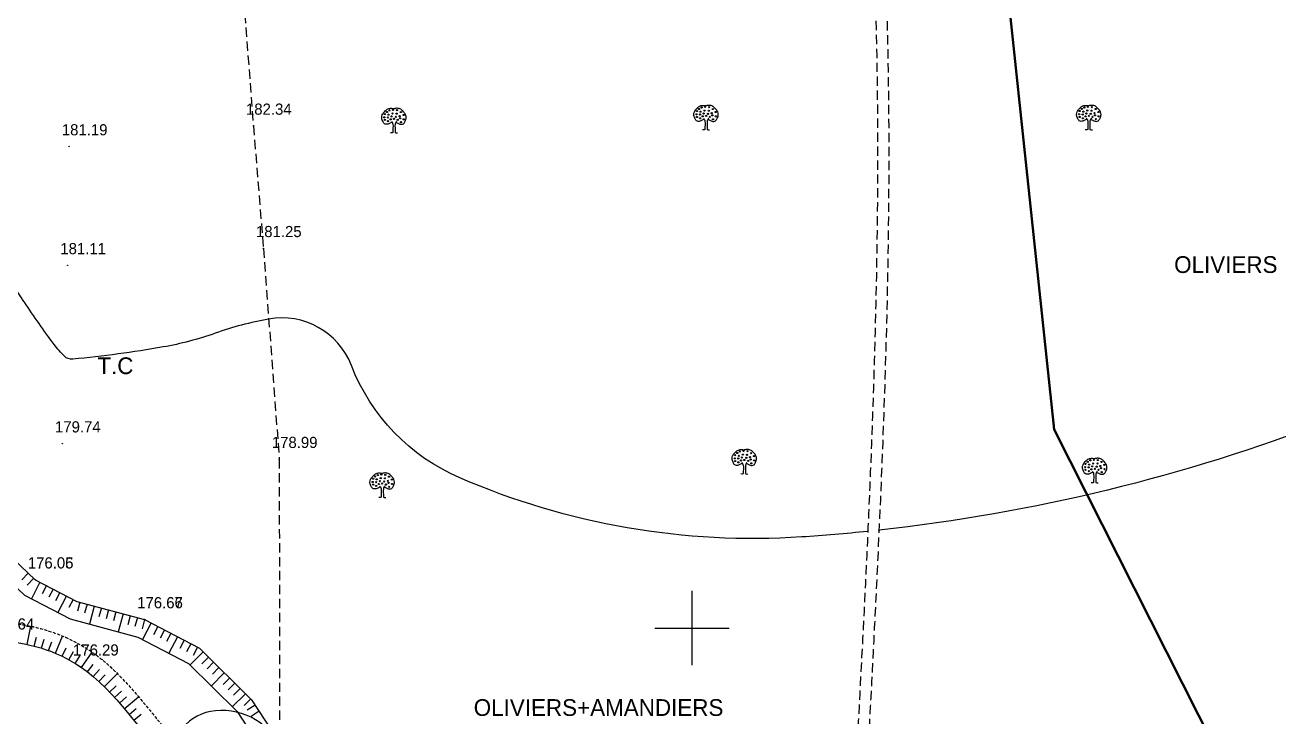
# Model space of a CAD drawing. Extents: x -83928 to -81707, y 15464 to 18601.
# Drawn here: x -83379.1 to -83042.4, y 17176.1 to 17362 of the extents above; entities that cross this region are included whole.
import ezdxf

# ---------------------------------------------------------------- set-up
doc = ezdxf.new("R2010")
doc.units = 0
doc.header["$MEASUREMENT"] = 0
for name, pattern in [('ACAD_ISO03W100', [30, 12, -18]), ('INTERROMPU', [0.75, 0.5, -0.25]), ('Parcelle', [1.2, 0.8, -0.4])]:
    doc.linetypes.add(name, pattern=pattern)
doc.layers.add('ACCE', color=4, linetype='INTERROMPU', lineweight=25)
doc.layers.add('Work', color=9, linetype='Continuous', lineweight=50)
for name, color, linetype in [('ALT', 7, 'Continuous'), ('Carroyage 1', 7, 'Continuous'), ('CNiv_1', 1, 'Continuous'), ('CONST', 7, 'Continuous'), ('ECOULEMENT', 160, 'ACAD_ISO03W100'), ('LIMITE', 40, 'INTERROMPU'), ('POINTS', 3, 'Continuous'), ('Talus', 5, 'Continuous')]:
    doc.layers.add(name, color=color, linetype=linetype)

msp = doc.modelspace()

# ---------------------------------------------------------------- linework, layer by layer
at = {"linetype": 'ByBlock', "extrusion": (0.000932032, -0.005533, 0.999984)}
for centre in [(-83281.18, 17338.41, -162.28), (-83280.24, 17338.57, -162.28), (-83279.16, 17338.49, -162.28), (-83198.64, 17338.23, -162.28), (-83198.07, 17338.8, -162.28), (-83197.38, 17339.21, -162.28), (-83196.59, 17338.36, -162.28), (-83196.44, 17339.36, -162.28), (-83195.46, 17338.34, -162.28), (-83195.36, 17339.28, -162.28), (-83194.36, 17338.77, -162.28), (-83095.87, 17338.24, -162.28), (-83095.3, 17338.8, -162.28), (-83094.61, 17339.21, -162.28), (-83093.82, 17338.37, -162.28), (-83093.66, 17339.37, -162.28), (-83092.69, 17338.34, -162.28), (-83092.59, 17339.29, -162.28), (-83091.59, 17338.78, -162.28), (-83282.57, 17336.57, -162.28), (-83282.44, 17337.44, -162.28), (-83282.44, 17335.85, -162.28), (-83281.87, 17338, -162.28), (-83281.62, 17336.52, -162.28), (-83281.59, 17335.5, -162.28), (-83281.46, 17337.26, -162.28), (-83280.88, 17336.01, -162.28), (-83280.65, 17336.8, -162.28), (-83280.39, 17337.57, -162.28), (-83279.98, 17336.14, -162.28), (-83279.47, 17336.7, -162.28), (-83279.26, 17337.54, -162.28), (-83278.98, 17335.88, -162.28), (-83278.47, 17336.88, -162.28), (-83278.32, 17336.29, -162.28), (-83278.16, 17337.98, -162.28), (-83278.11, 17335.24, -162.28), (-83277.39, 17337.18, -162.28), (-83277.37, 17336.03, -162.28), (-83198.77, 17337.36, -162.28), (-83198.64, 17336.65, -162.28), (-83197.82, 17337.31, -162.28), (-83197.79, 17336.29, -162.28), (-83197.67, 17338.06, -162.28), (-83197.08, 17336.8, -162.28), (-83196.85, 17337.6, -162.28), (-83196.18, 17336.93, -162.28), (-83195.67, 17337.49, -162.28), (-83195.18, 17336.67, -162.28), (-83194.67, 17337.67, -162.28), (-83194.52, 17337.08, -162.28), (-83194.31, 17336.03, -162.28), (-83193.59, 17337.98, -162.28), (-83193.57, 17336.83, -162.28), (-83095.99, 17337.37, -162.28), (-83095.87, 17336.65, -162.28), (-83095.05, 17337.32, -162.28), (-83095.02, 17336.3, -162.28), (-83094.89, 17338.06, -162.28), (-83094.3, 17336.81, -162.28), (-83094.07, 17337.6, -162.28), (-83093.41, 17336.94, -162.28), (-83092.9, 17337.5, -162.28), (-83092.41, 17336.68, -162.28), (-83091.9, 17337.68, -162.28), (-83091.74, 17337.09, -162.28), (-83091.54, 17336.04, -162.28), (-83090.82, 17337.98, -162.28), (-83090.8, 17336.83, -162.28), (-83188.48, 17244.94, -162.28), (-83188.36, 17245.81, -162.28), (-83188.36, 17244.22, -162.28), (-83187.79, 17246.37, -162.28), (-83187.54, 17244.89, -162.28), (-83187.51, 17243.86, -162.28), (-83187.38, 17245.63, -162.28), (-83187.1, 17246.78, -162.28), (-83186.79, 17244.38, -162.28), (-83186.56, 17245.17, -162.28), (-83186.31, 17245.94, -162.28), (-83186.15, 17246.93, -162.28), (-83185.9, 17244.5, -162.28), (-83185.39, 17245.07, -162.28), (-83185.18, 17245.91, -162.28), (-83185.08, 17246.86, -162.28), (-83184.9, 17244.25, -162.28), (-83184.39, 17245.25, -162.28), (-83184.23, 17244.66, -162.28), (-83184.08, 17246.35, -162.28), (-83183.31, 17245.55, -162.28), (-83183.29, 17244.4, -162.28), (-83093.72, 17244.01, -162.28), (-83093.02, 17244.42, -162.28), (-83092.08, 17244.57, -162.28), (-83091, 17244.49, -162.28), (-83090, 17243.98, -162.28), (-83284.34, 17240.46, -162.28), (-83283.39, 17240.61, -162.28), (-83282.32, 17240.53, -162.28), (-83184.03, 17243.61, -162.28), (-83094.41, 17242.57, -162.28), (-83094.28, 17243.44, -162.28), (-83094.28, 17241.86, -162.28), (-83093.46, 17242.52, -162.28), (-83093.43, 17241.5, -162.28), (-83093.31, 17243.26, -162.28), (-83092.72, 17242.01, -162.28), (-83092.49, 17242.8, -162.28), (-83092.23, 17243.57, -162.28), (-83091.82, 17242.14, -162.28), (-83091.31, 17242.7, -162.28), (-83091.1, 17243.55, -162.28), (-83090.82, 17241.88, -162.28), (-83090.31, 17242.88, -162.28), (-83090.16, 17242.29, -162.28), (-83089.95, 17241.24, -162.28), (-83089.23, 17243.19, -162.28), (-83089.21, 17242.04, -162.28), (-83285.72, 17238.61, -162.28), (-83285.59, 17239.48, -162.28), (-83285.59, 17237.9, -162.28), (-83285.03, 17240.05, -162.28), (-83284.77, 17238.56, -162.28), (-83284.75, 17237.54, -162.28), (-83284.62, 17239.3, -162.28), (-83284.03, 17238.05, -162.28), (-83283.8, 17238.84, -162.28), (-83283.55, 17239.61, -162.28), (-83283.14, 17238.18, -162.28), (-83282.62, 17238.74, -162.28), (-83282.42, 17239.59, -162.28), (-83282.14, 17237.92, -162.28), (-83281.63, 17238.92, -162.28), (-83281.47, 17238.33, -162.28), (-83281.32, 17240.02, -162.28), (-83281.27, 17237.28, -162.28), (-83280.55, 17239.23, -162.28), (-83280.52, 17238.08, -162.28)]:
    msp.add_circle(centre, 0.156, dxfattribs=at)
at = {"linetype": 'ByBlock'}
for points in [[(-83280.52, 17335.85, 11.26), (-83280.64, 17335.82, 11.26), (-83281.02, 17335.7, 11.26), (-83281.6, 17335.24, 11.26), (-83282.64, 17335.31, 11.26), (-83283.09, 17336.22, 11.27), (-83283.4, 17337.05, 11.27), (-83283.16, 17337.98, 11.28), (-83282.6, 17338.71, 11.28), (-83281.88, 17339.4, 11.28), (-83280.93, 17339.68, 11.28), (-83280.32, 17339.56, 11.28), (-83280.02, 17339.5, 11.28)], [(-83196.72, 17336.64, 11.19), (-83196.84, 17336.61, 11.19), (-83197.22, 17336.49, 11.19), (-83197.8, 17336.03, 11.18), (-83198.84, 17336.11, 11.19), (-83199.29, 17337.02, 11.19), (-83199.6, 17337.84, 11.2), (-83199.36, 17338.78, 11.2), (-83198.8, 17339.5, 11.21), (-83198.08, 17340.19, 11.21), (-83197.13, 17340.48, 11.21), (-83196.52, 17340.35, 11.21), (-83196.22, 17340.29, 11.21)], [(-83093.95, 17336.65, 11.09), (-83094.07, 17336.62, 11.09), (-83094.45, 17336.5, 11.09), (-83095.02, 17336.04, 11.09), (-83096.07, 17336.11, 11.09), (-83096.52, 17337.02, 11.1), (-83096.83, 17337.85, 11.1), (-83096.59, 17338.78, 11.11), (-83096.03, 17339.51, 11.11), (-83095.31, 17340.2, 11.11), (-83094.36, 17340.48, 11.11), (-83093.75, 17340.36, 11.11), (-83093.45, 17340.3, 11.11)], [(-83186.44, 17244.22, 10.67), (-83186.56, 17244.19, 10.67), (-83186.94, 17244.07, 10.67), (-83187.51, 17243.61, 10.66), (-83188.56, 17243.68, 10.67), (-83189.01, 17244.59, 10.67), (-83189.32, 17245.42, 10.68), (-83189.08, 17246.35, 10.68), (-83188.52, 17247.08, 10.68), (-83187.8, 17247.77, 10.69), (-83186.85, 17248.05, 10.69), (-83186.24, 17247.93, 10.69), (-83185.94, 17247.87, 10.69)], [(-83092.36, 17241.85, 10.57), (-83092.48, 17241.82, 10.57), (-83092.86, 17241.7, 10.57), (-83093.44, 17241.25, 10.56), (-83094.48, 17241.32, 10.56), (-83094.93, 17242.23, 10.57), (-83095.24, 17243.05, 10.57), (-83095, 17243.99, 10.58), (-83094.44, 17244.71, 10.58), (-83093.72, 17245.4, 10.59), (-83092.77, 17245.69, 10.59), (-83092.16, 17245.56, 10.59), (-83091.86, 17245.5, 10.59)], [(-83283.68, 17237.89, 10.72), (-83283.8, 17237.86, 10.72), (-83284.17, 17237.74, 10.72), (-83284.75, 17237.28, 10.72), (-83285.8, 17237.36, 10.72), (-83286.25, 17238.27, 10.73), (-83286.56, 17239.09, 10.73), (-83286.32, 17240.03, 10.74), (-83285.76, 17240.75, 10.74), (-83285.04, 17241.44, 10.74), (-83284.09, 17241.73, 10.74), (-83283.48, 17241.6, 10.74), (-83283.18, 17241.54, 10.74)]]:
    msp.add_open_spline(points, degree=3, knots=[0.251632, 0.251632, 0.251632, 0.251632, 0.437955, 0.853553, 1.334497, 1.754172, 2.275549, 2.6296, 3.144963, 3.634468, 4.105014, 4.559575, 4.559575, 4.559575, 4.559575], dxfattribs=at)
for points in [[(-83279.52, 17335.85, 11.26), (-83279.4, 17335.82, 11.26), (-83279.02, 17335.7, 11.26), (-83278.44, 17335.24, 11.26), (-83277.4, 17335.31, 11.26), (-83276.94, 17336.22, 11.26), (-83276.64, 17337.05, 11.26), (-83276.88, 17337.98, 11.27), (-83277.44, 17338.71, 11.27), (-83278.16, 17339.4, 11.28), (-83279.11, 17339.68, 11.28), (-83279.72, 17339.56, 11.28), (-83280.02, 17339.5, 11.28)], [(-83195.72, 17336.64, 11.19), (-83195.6, 17336.61, 11.19), (-83195.22, 17336.49, 11.19), (-83194.64, 17336.03, 11.18), (-83193.6, 17336.11, 11.18), (-83193.14, 17337.02, 11.19), (-83192.84, 17337.84, 11.19), (-83193.08, 17338.78, 11.2), (-83193.64, 17339.5, 11.2), (-83194.36, 17340.19, 11.2), (-83195.31, 17340.48, 11.21), (-83195.92, 17340.35, 11.21), (-83196.22, 17340.29, 11.21)], [(-83092.95, 17336.65, 11.09), (-83092.82, 17336.62, 11.09), (-83092.45, 17336.5, 11.09), (-83091.87, 17336.04, 11.09), (-83090.82, 17336.11, 11.09), (-83090.37, 17337.02, 11.09), (-83090.07, 17337.85, 11.09), (-83090.31, 17338.78, 11.1), (-83090.87, 17339.51, 11.1), (-83091.58, 17340.2, 11.11), (-83092.53, 17340.48, 11.11), (-83093.15, 17340.36, 11.11), (-83093.45, 17340.3, 11.11)], [(-83185.44, 17244.22, 10.67), (-83185.32, 17244.19, 10.67), (-83184.94, 17244.07, 10.66), (-83184.36, 17243.61, 10.66), (-83183.31, 17243.68, 10.66), (-83182.86, 17244.59, 10.67), (-83182.56, 17245.42, 10.67), (-83182.8, 17246.35, 10.67), (-83183.36, 17247.08, 10.68), (-83184.08, 17247.77, 10.68), (-83185.03, 17248.05, 10.69), (-83185.64, 17247.93, 10.69), (-83185.94, 17247.87, 10.69)], [(-83091.36, 17241.85, 10.56), (-83091.24, 17241.82, 10.56), (-83090.86, 17241.7, 10.56), (-83090.28, 17241.25, 10.56), (-83089.24, 17241.32, 10.56), (-83088.78, 17242.23, 10.56), (-83088.48, 17243.05, 10.57), (-83088.72, 17243.99, 10.57), (-83089.28, 17244.71, 10.58), (-83090, 17245.4, 10.58), (-83090.95, 17245.69, 10.59), (-83091.56, 17245.56, 10.59), (-83091.86, 17245.5, 10.59)], [(-83282.68, 17237.89, 10.72), (-83282.55, 17237.86, 10.72), (-83282.18, 17237.74, 10.72), (-83281.6, 17237.28, 10.72), (-83280.55, 17237.36, 10.72), (-83280.1, 17238.27, 10.72), (-83279.8, 17239.09, 10.73), (-83280.03, 17240.03, 10.73), (-83280.6, 17240.75, 10.73), (-83281.31, 17241.44, 10.74), (-83282.26, 17241.73, 10.74), (-83282.88, 17241.6, 10.74), (-83283.18, 17241.54, 10.74)]]:
    msp.add_open_spline(points, degree=3, knots=[0.251632, 0.251632, 0.251632, 0.251632, 0.437955, 0.853553, 1.334497, 1.754172, 2.275549, 2.6296, 3.144963, 3.634468, 4.105014, 4.559575, 4.559575, 4.559575, 4.559575])
for points in [[(-83280.7, 17336.13, 11.26), (-83280.49, 17335.85, 11.26), (-83280.31, 17335.34, 11.26), (-83280.31, 17333.26, 11.25), (-83280.31, 17333.13, 11.25), (-83280.95, 17333.03, 11.25)], [(-83279.31, 17336.13, 11.26), (-83279.52, 17335.85, 11.26), (-83279.7, 17335.34, 11.26), (-83279.7, 17333.26, 11.25), (-83279.7, 17333.13, 11.25), (-83279.06, 17333.03, 11.24)], [(-83196.9, 17336.92, 11.19), (-83196.69, 17336.64, 11.19), (-83196.51, 17336.13, 11.18), (-83196.51, 17334.06, 11.17), (-83196.51, 17333.93, 11.17), (-83197.15, 17333.83, 11.17)], [(-83195.51, 17336.92, 11.19), (-83195.72, 17336.64, 11.19), (-83195.9, 17336.13, 11.18), (-83195.9, 17334.06, 11.17), (-83195.9, 17333.93, 11.17), (-83195.26, 17333.83, 11.17)], [(-83094.12, 17336.93, 11.09), (-83093.92, 17336.65, 11.09), (-83093.74, 17336.14, 11.09), (-83093.74, 17334.06, 11.08), (-83093.74, 17333.94, 11.08), (-83094.38, 17333.83, 11.08)], [(-83092.74, 17336.93, 11.09), (-83092.95, 17336.65, 11.09), (-83093.13, 17336.14, 11.09), (-83093.13, 17334.06, 11.08), (-83093.13, 17333.94, 11.08), (-83092.49, 17333.83, 11.07)], [(-83186.62, 17244.5, 10.67), (-83186.41, 17244.22, 10.67), (-83186.23, 17243.71, 10.66), (-83186.23, 17241.63, 10.65), (-83186.23, 17241.5, 10.65), (-83186.87, 17241.4, 10.65)], [(-83185.23, 17244.5, 10.67), (-83185.44, 17244.22, 10.67), (-83185.62, 17243.71, 10.66), (-83185.62, 17241.63, 10.65), (-83185.62, 17241.5, 10.65), (-83184.98, 17241.4, 10.65)], [(-83092.54, 17242.13, 10.57), (-83092.33, 17241.85, 10.57), (-83092.15, 17241.34, 10.56), (-83092.15, 17239.27, 10.55), (-83092.15, 17239.14, 10.55), (-83092.79, 17239.04, 10.55)], [(-83091.16, 17242.13, 10.57), (-83091.36, 17241.85, 10.56), (-83091.54, 17241.34, 10.56), (-83091.54, 17239.27, 10.55), (-83091.54, 17239.14, 10.55), (-83090.9, 17239.04, 10.55)], [(-83283.85, 17238.17, 10.72), (-83283.65, 17237.89, 10.72), (-83283.47, 17237.38, 10.72), (-83283.47, 17235.31, 10.71), (-83283.47, 17235.18, 10.71), (-83284.11, 17235.08, 10.71)], [(-83282.47, 17238.17, 10.72), (-83282.68, 17237.89, 10.72), (-83282.86, 17237.38, 10.72), (-83282.86, 17235.31, 10.71), (-83282.86, 17235.18, 10.71), (-83282.21, 17235.08, 10.71)]]:
    msp.add_spline(points, degree=3, dxfattribs=at)
at = {"layer": 'ACCE', "linetype": 'INTERROMPU', "ltscale": 5}
for points, knots in [([(-83233.9, 17733.51, 206.77), (-83233.53, 17729.41, 206.72), (-83233.17, 17725.3, 206.67), (-83232.41, 17718.6, 206.58), (-83232.07, 17716.01, 206.55), (-83230.88, 17708.25, 206.45), (-83229.84, 17703.13, 206.39), (-83227.33, 17692.98, 206.26), (-83225.87, 17687.95, 206.19), (-83221.02, 17673, 206), (-83217.15, 17663.22, 205.87), (-83211.43, 17649.82, 205.69), (-83209.78, 17646.08, 205.64), (-83206.47, 17638.64, 205.54), (-83204.81, 17634.94, 205.49), (-83201.81, 17628.12, 205.4), (-83200.47, 17625, 205.36), (-83197.85, 17618.75, 205.27), (-83196.57, 17615.62, 205.23), (-83192.84, 17606.19, 205.11), (-83190.48, 17599.88, 205.02), (-83183.75, 17580.86, 204.77), (-83179.76, 17568.07, 204.61), (-83169.1, 17529.37, 204.11), (-83163.76, 17503.13, 203.77), (-83148.64, 17400.87, 202.5), (-83148.84, 17322.19, 201.55), (-83152.38, 17235.24, 200.51), (-83152.66, 17228.63, 200.44), (-83153.58, 17208.79, 200.2), (-83154.25, 17195.52, 200.04), (-83155.29, 17175.82, 199.81), (-83155.63, 17169.43, 199.73), (-83156.66, 17150.22, 199.5), (-83157.36, 17137.39, 199.35), (-83158.18, 17121.77, 199.17), (-83158.33, 17119.02, 199.13), (-83158.61, 17113.51, 199.07), (-83158.75, 17110.75, 199.04), (-83159.05, 17102.49, 198.94), (-83159.1, 17097.01, 198.87), (-83158.57, 17088.78, 198.77), (-83158.27, 17085.94, 198.74), (-83157.47, 17081.04, 198.67), (-83157.03, 17078.95, 198.65), (-83155.97, 17074.95, 198.6), (-83155.36, 17073.03, 198.57), (-83154.14, 17069.86, 198.53), (-83153.59, 17068.57, 198.51), (-83151.64, 17064.57, 198.46), (-83150.05, 17061.95, 198.42), (-83146.67, 17056.82, 198.35), (-83144.87, 17054.32, 198.31), (-83142.25, 17050.57, 198.26), (-83141.39, 17049.34, 198.24), (-83139.73, 17046.84, 198.21), (-83138.91, 17045.58, 198.19), (-83136.52, 17041.77, 198.14), (-83135, 17039.19, 198.1), (-83130.64, 17031.34, 197.99), (-83128.03, 17025.96, 197.92), (-83123.34, 17014.78, 197.77), (-83121.29, 17008.97, 197.69), (-83119.3, 17002.05, 197.6), (-83119.01, 17001.03, 197.59), (-83118.74, 17000, 197.58)], [0, 0, 0, 0, 12.327592, 12.327592, 20.115185, 20.115185, 35.690369, 35.690369, 51.265554, 51.265554, 82.415924, 82.415924, 94.599801, 94.599801, 106.783679, 106.783679, 117.042177, 117.042177, 127.300676, 127.300676, 147.817673, 147.817673, 188.851667, 188.851667, 270.919656, 270.919656, 504.266791, 504.266791, 523.408174, 523.408174, 561.690939, 561.690939, 580.062827, 580.062827, 616.806602, 616.806602, 624.666597, 624.666597, 632.526593, 632.526593, 648.246583, 648.246583, 656.641025, 656.641025, 663.01911, 663.01911, 669.054099, 669.054099, 673.230966, 673.230966, 682.320154, 682.320154, 691.409342, 691.409342, 695.886005, 695.886005, 700.362668, 700.362668, 709.315994, 709.315994, 727.222646, 727.222646, 745.789014, 745.789014, 749.014873, 749.014873, 749.014873, 749.014873]), ([(-83230.54, 17729.67, 206.71), (-83230.29, 17726.91, 206.68), (-83230.02, 17724.15, 206.64), (-83229.41, 17718.85, 206.58), (-83229.08, 17716.29, 206.55), (-83227.91, 17708.67, 206.45), (-83226.87, 17703.63, 206.39), (-83224.39, 17693.62, 206.26), (-83222.95, 17688.65, 206.19), (-83218.13, 17673.86, 206), (-83214.29, 17664.14, 205.87), (-83208.5, 17650.61, 205.69), (-83206.78, 17646.7, 205.64), (-83203.3, 17638.89, 205.53), (-83201.55, 17634.99, 205.48), (-83198.23, 17627.41, 205.38), (-83196.66, 17623.72, 205.33), (-83193.62, 17616.31, 205.23), (-83192.14, 17612.6, 205.18), (-83187.83, 17601.44, 205.03), (-83185.14, 17593.96, 204.93), (-83177.56, 17571.4, 204.64), (-83173.16, 17556.21, 204.44), (-83161.76, 17510.2, 203.85), (-83156.52, 17478.97, 203.46), (-83144.4, 17368.35, 202.09), (-83146.72, 17286.54, 201.11), (-83151.16, 17197.42, 200.06), (-83151.46, 17191.54, 199.99), (-83152.38, 17173.88, 199.78), (-83153.02, 17162.08, 199.64), (-83153.87, 17146.3, 199.45), (-83154.09, 17142.32, 199.4), (-83154.54, 17133.9, 199.3), (-83154.78, 17129.45, 199.25), (-83155.15, 17122.38, 199.16), (-83155.28, 17119.77, 199.13), (-83155.69, 17111.93, 199.04), (-83155.95, 17106.72, 198.98), (-83156.05, 17095.5, 198.84), (-83155.8, 17089.54, 198.77), (-83154.41, 17080.86, 198.66), (-83153.74, 17077.94, 198.63), (-83152.23, 17073.17, 198.56), (-83151.51, 17071.28, 198.54), (-83150.07, 17068.15, 198.5), (-83149.41, 17066.89, 198.48), (-83147.99, 17064.39, 198.44), (-83147.23, 17063.15, 198.43), (-83144.83, 17059.44, 198.37), (-83143.09, 17056.99, 198.34), (-83140.39, 17053.16, 198.29), (-83139.44, 17051.79, 198.27), (-83137.58, 17049.04, 198.23), (-83136.68, 17047.65, 198.21), (-83134.02, 17043.44, 198.15), (-83132.33, 17040.58, 198.11), (-83127.53, 17031.89, 197.99), (-83124.69, 17025.91, 197.91), (-83120.19, 17014.81, 197.76), (-83118.42, 17009.73, 197.69), (-83116.46, 17003.06, 197.61), (-83116.04, 17001.53, 197.59), (-83115.64, 17000, 197.57)], [4.124484, 4.124484, 4.124484, 4.124484, 12.445479, 12.445479, 20.246294, 20.246294, 35.847925, 35.847925, 51.449556, 51.449556, 82.652817, 82.652817, 95.459944, 95.459944, 108.26707, 108.26707, 120.324294, 120.324294, 132.381518, 132.381518, 156.495965, 156.495965, 204.72486, 204.72486, 301.18265, 301.18265, 541.306805, 541.306805, 558.239841, 558.239841, 592.105912, 592.105912, 603.477058, 603.477058, 616.212297, 616.212297, 623.674417, 623.674417, 638.598656, 638.598656, 656.415944, 656.415944, 665.823083, 665.823083, 672.282671, 672.282671, 676.771569, 676.771569, 681.260468, 681.260468, 690.238265, 690.238265, 695.10295, 695.10295, 699.967635, 699.967635, 709.697004, 709.697004, 729.155744, 729.155744, 745.094776, 745.094776, 749.806585, 749.806585, 749.806585, 749.806585])]:
    msp.add_open_spline(points, degree=3, knots=knots, dxfattribs=at)
at = {"layer": 'Carroyage 1'}
for p, q in [((-83200, 17210), (-83200, 17190)), ((-83210, 17200), (-83190, 17200))]:
    msp.add_line(p, q, dxfattribs=at)
at = {"layer": 'CNiv_1'}
for points, elevation in [([(-83152.79, 17225.96, -0.00927), (-83170.54, 17224.46, -0.118984), (-83262.33, 17240.33, -0.200554), (-83291.46, 17270.56, 0.358919), (-83313.67, 17283, 0.040621), (-83328.01, 17279.19, -0.041654), (-83342, 17275.5, -0.020104), (-83366.29, 17272.22, -0.22062), (-83368.5, 17273, -0.039603), (-83371.26, 17276.17, -0.012001), (-83379.25, 17287.5, -0.000489), (-83379.88, 17288.45, -0.000834), (-83380.25, 17289, -0.088525), (-83386.28, 17302.94, -0.063276), (-83388.5, 17324, -0.006683), (-83388.15, 17334.03, 0.011246), (-83388, 17340, 0.000756), (-83387.99, 17344.58, 0.000291), (-83388, 17356.5, 0.006465), (-83388.09, 17362.73, 0.003279)], 180), ([(-83029, 17255.67, -0.064933), (-83149.77, 17226.28, -0.064933)], 180), ([(-83244.24, 17000, 0.088029), (-83245, 17000.75, 0.068717), (-83246.71, 17001.61, -0.089389), (-83248, 17002.33, -0.000138), (-83252.42, 17005.96, -0.000018), (-83285.33, 17033, -0.000015), (-83292.63, 17038.99, -0.000036), (-83295.8, 17041.6, -0.38176), (-83296.5, 17046.15, 0.493797), (-83297.8, 17049.8, 0.060424), (-83298.27, 17049.89, -0.038872), (-83299, 17050, -0.310178), (-83307.12, 17058.83, 0.191859), (-83316.25, 17074.75, 0.073047), (-83321.13, 17077.58, -0.090366), (-83325, 17080, -0.41464), (-83325.98, 17101.69, 0.177424), (-83309, 17143, 0.020097), (-83309.03, 17162.57, 0.087283), (-83310, 17167, 0.331548), (-83327.95, 17177.78, 0.395131), (-83340, 17164, 0.447148), (-83326.99, 17153.14, -0.341569), (-83309, 17143, -0.05514)], 175)]:
    msp.add_lwpolyline(points, format="xyb", dxfattribs=dict(at, elevation=elevation))
at = {"layer": 'ECOULEMENT', "linetype": 'ByBlock', "extrusion": (0.000932032, -0.005533, 0.999984), "elevation": 31.48}
for points in [[(-83505.48, 17305.57), (-83476.11, 17289.41), (-83458.77, 17277.35), (-83454.81, 17255.58), (-83461.11, 17235.59), (-83461.24, 17231.75), (-83459.63, 17227.3), (-83456.04, 17225.82), (-83443.11, 17223.51), (-83416.6, 17221.72), (-83410.91, 17223.45), (-83407.73, 17227.33), (-83407.93, 17239.43), (-83410.41, 17248.34), (-83413.63, 17256.25), (-83413.88, 17258.85), (-83412.92, 17259.34), (-83411.15, 17258.6), (-83393.45, 17231.27), (-83386.58, 17222.91), (-83376.49, 17213.4), (-83365.29, 17207.58), (-83347.12, 17202.71), (-83332.4, 17195.01), (-83318.41, 17181.16), (-83309.55, 17167.67)], [(-83443.23, 17218.51), (-83416.02, 17216.67), (-83408, 17219.11), (-83402.7, 17225.58), (-83402.89, 17236.64), (-83397.49, 17228.32), (-83390.24, 17219.49), (-83379.41, 17209.28), (-83367.11, 17202.89), (-83348.95, 17198.03), (-83335.38, 17190.93), (-83322.3, 17177.98), (-83313.73, 17164.93)]]:
    msp.add_lwpolyline(points, dxfattribs=at)
at = {"layer": 'ECOULEMENT', "linetype": 'ByBlock'}
msp.add_open_spline([(-83525.14, 17303.6, 202.51), (-83525.28, 17296.02, 202.42), (-83525.74, 17270.83, 202.11), (-83451.94, 17287.16, 202.08), (-83493.93, 17238.83, 201.63), (-83471.91, 17201.99, 201.12), (-83459.32, 17228.24, 201.39), (-83439.01, 17179.31, 200.74), (-83398.49, 17202.28, 200.89), (-83358.7, 17190.42, 200.62), (-83341.85, 17160.37, 200.21), (-83318.8, 17150.65, 200.02), (-83308.96, 17143.29, 199.9), (-83308.94, 17143.28, 199.9)], degree=3, knots=[0, 0, 0, 0, 19.919287, 66.163946, 115.959373, 134.84595, 147.715325, 170.166661, 229.505256, 253.244601, 288.827492, 325.704265, 325.754328, 325.754328, 325.754328, 325.754328], dxfattribs=at)
msp.add_open_spline([(-83525.14, 17303.6, 202.51), (-83525.28, 17296.02, 202.42), (-83525.74, 17270.83, 202.11), (-83451.94, 17287.16, 202.08), (-83493.93, 17238.83, 201.63), (-83471.91, 17201.99, 201.12), (-83459.32, 17228.24, 201.39), (-83439.01, 17179.31, 200.74), (-83398.49, 17202.28, 200.89), (-83358.7, 17190.42, 200.62), (-83341.85, 17160.37, 200.21), (-83318.8, 17150.65, 200.02), (-83308.96, 17143.29, 199.9), (-83308.94, 17143.28, 199.9)], degree=3, knots=[0, 0, 0, 0, 19.919287, 66.163946, 115.959373, 134.84595, 147.715325, 170.166661, 229.505256, 253.244601, 288.827492, 325.704265, 325.754328, 325.754328, 325.754328, 325.754328], dxfattribs=at)
at = {"layer": 'ECOULEMENT', "linetype": 'Parcelle'}
msp.add_open_spline([(-83448.7, 17215.68, 201.21), (-83448.45, 17215.32, 201.2), (-83448.2, 17214.95, 201.2), (-83447.04, 17213.22, 201.17), (-83446.14, 17211.83, 201.15), (-83444.36, 17209.18, 201.12), (-83443.47, 17207.92, 201.1), (-83442.14, 17206.21, 201.07), (-83441.68, 17205.66, 201.07), (-83440.74, 17204.63, 201.05), (-83440.27, 17204.15, 201.04), (-83438.85, 17202.81, 201.02), (-83437.89, 17202.06, 201.01), (-83435.55, 17200.5, 200.98), (-83434.16, 17199.8, 200.97), (-83431.23, 17198.72, 200.95), (-83429.7, 17198.34, 200.94), (-83426.48, 17197.84, 200.92), (-83424.79, 17197.73, 200.92), (-83421.25, 17197.72, 200.91), (-83419.41, 17197.83, 200.9), (-83414.51, 17198.31, 200.89), (-83411.37, 17198.8, 200.89), (-83404.9, 17199.86, 200.88), (-83401.56, 17200.43, 200.88), (-83394.73, 17201.31, 200.87), (-83391.25, 17201.61, 200.86), (-83386.63, 17201.58, 200.84), (-83385.55, 17201.53, 200.84), (-83383.39, 17201.38, 200.83), (-83382.32, 17201.27, 200.83), (-83379.12, 17200.85, 200.81), (-83377.02, 17200.43, 200.8), (-83370.85, 17198.78, 200.76), (-83366.92, 17197.14, 200.73), (-83362.21, 17194.3, 200.68), (-83361.14, 17193.58, 200.67), (-83359.08, 17192.06, 200.64), (-83358.09, 17191.27, 200.63), (-83354.75, 17188.36, 200.58), (-83352.6, 17186.11, 200.55), (-83348.56, 17181.54, 200.48), (-83346.66, 17179.22, 200.45), (-83342.93, 17174.72, 200.38), (-83341.09, 17172.55, 200.35), (-83338.24, 17169.52, 200.31), (-83337.25, 17168.53, 200.29), (-83334.25, 17165.78, 200.25), (-83332.08, 17164.1, 200.22), (-83327.46, 17160.89, 200.17), (-83325.02, 17159.36, 200.14), (-83319.97, 17156.3, 200.09), (-83317.37, 17154.78, 200.06), (-83312.99, 17152.08, 200.02), (-83311.21, 17150.96, 200), (-83309.45, 17149.77, 199.98)], degree=3, knots=[160.719011, 160.719011, 160.719011, 160.719011, 161.737018, 161.737018, 165.51899, 165.51899, 169.300963, 169.300963, 171.385845, 171.385845, 173.470727, 173.470727, 177.640492, 177.640492, 183.510158, 183.510158, 189.379824, 189.379824, 195.24949, 195.24949, 201.119155, 201.119155, 210.301728, 210.301728, 219.484301, 219.484301, 228.666873, 228.666873, 231.481073, 231.481073, 234.295272, 234.295272, 239.923671, 239.923671, 251.18047, 251.18047, 254.634197, 254.634197, 258.087924, 258.087924, 266.799629, 266.799629, 275.511334, 275.511334, 284.223039, 284.223039, 288.78013, 288.78013, 297.730147, 297.730147, 306.680164, 306.680164, 315.630181, 315.630181, 321.694088, 321.694088, 321.694088, 321.694088], dxfattribs=at)
at = {"layer": 'LIMITE', "linetype": 'INTERROMPU', "ltscale": 5, "extrusion": (0.000932032, -0.005533, 0.999984), "elevation": 30.8}
msp.add_lwpolyline([(-83344.15, 17655.6), (-83342.59, 17601.17), (-83335.84, 17541.84), (-83332.3, 17493.27), (-83327.61, 17446.34), (-83323.45, 17400.71), (-83320.23, 17365.45), (-83317.91, 17335.29), (-83315.23, 17302.41), (-83310.97, 17245.76), (-83310.9, 17169.72)], dxfattribs=at)
at = {"layer": 'POINTS', "extrusion": (0.002059, -0.012217, 0.999923)}
for centre in [(-83318, 17333.95, -182.42), (-83318, 17333.95, -182.42), (-83367.44, 17328.41, -182.42), (-83367.44, 17328.41, -182.42), (-83315.32, 17301.07, -182.42), (-83315.32, 17301.07, -182.42), (-83367.85, 17296.49, -182.42), (-83367.85, 17296.49, -182.42), (-83102.97, 17252.16, -201.91), (-83369.27, 17248.6, -182.42), (-83369.27, 17248.6, -182.42), (-83311.05, 17244.42, -182.42), (-83311.05, 17244.42, -182.42), (-83149.97, 17225.1, -201.68), (-83376.59, 17212.06, -182.42), (-83376.58, 17212.05, -182.42), (-83347.21, 17201.37, -182.42), (-83347.2, 17201.36, -182.42), (-83364.44, 17188.67, -182.42), (-83364.43, 17188.66, -182.42)]:
    msp.add_circle(centre, 0.05, dxfattribs=at)
at = {"layer": 'Talus', "linetype": 'ByBlock', "extrusion": (0.000932032, -0.005533, 0.999984)}
for p, q in [((-83378.22, 17214.73, 204.44), (-83379.93, 17212.91, 204.43)), ((-83376.76, 17213.36, 204.43), (-83378.48, 17211.54, 204.43)), ((-83375.08, 17212.31, 204.43), (-83377.38, 17207.87, 204.4)), ((-83373.3, 17211.39, 204.42), (-83374.46, 17209.17, 204.41)), ((-83371.53, 17210.46, 204.41), (-83372.68, 17208.25, 204.4)), ((-83369.75, 17209.54, 204.41), (-83370.9, 17207.32, 204.4)), ((-83367.98, 17208.62, 204.4), (-83370.28, 17204.18, 204.38)), ((-83366.2, 17207.7, 204.39), (-83367.35, 17205.48, 204.38)), ((-83364.37, 17206.94, 204.39), (-83365.01, 17204.53, 204.37)), ((-83362.43, 17206.42, 204.38), (-83363.08, 17204.01, 204.37)), ((-83360.5, 17205.9, 204.38), (-83361.8, 17201.08, 204.35)), ((-83358.57, 17205.39, 204.37), (-83359.22, 17202.97, 204.36)), ((-83356.64, 17204.87, 204.37), (-83357.29, 17202.45, 204.36)), ((-83354.71, 17204.35, 204.36), (-83355.35, 17201.94, 204.35)), ((-83352.77, 17203.83, 204.36), (-83354.07, 17199, 204.33)), ((-83350.84, 17203.32, 204.35), (-83351.49, 17200.9, 204.34)), ((-83348.91, 17202.8, 204.35), (-83349.56, 17200.38, 204.34)), ((-83346.98, 17202.28, 204.35), (-83347.64, 17199.81, 204.33)), ((-83345.21, 17201.36, 204.34), (-83347.52, 17196.93, 204.32)), ((-83378.54, 17195.6, 200.75), (-83377.5, 17200.49, 200.8)), ((-83376.59, 17195.14, 200.73), (-83375.96, 17197.56, 200.76)), ((-83370.91, 17193.23, 200.69), (-83368.98, 17197.84, 200.74)), ((-83343.43, 17200.43, 204.33), (-83344.59, 17198.21, 204.32)), ((-83341.66, 17199.5, 204.32), (-83342.82, 17197.29, 204.31)), ((-83339.89, 17198.57, 204.32), (-83341.05, 17196.36, 204.31)), ((-83338.12, 17197.65, 204.31), (-83340.44, 17193.22, 204.29)), ((-83374.67, 17194.59, 200.72), (-83373.93, 17196.98, 200.75)), ((-83372.77, 17193.95, 200.71), (-83371.92, 17196.3, 200.73)), ((-83369.09, 17192.41, 200.68), (-83368, 17194.66, 200.7)), ((-83336.35, 17196.72, 204.3), (-83337.5, 17194.5, 204.29)), ((-83334.57, 17195.79, 204.3), (-83335.73, 17193.58, 204.29)), ((-83332.8, 17194.87, 204.29), (-83333.97, 17192.63, 204.28)), ((-83367.31, 17191.49, 200.66), (-83366.11, 17193.69, 200.68)), ((-83365.58, 17190.49, 200.64), (-83364.26, 17192.62, 200.67)), ((-83363.91, 17189.39, 200.63), (-83361.05, 17193.5, 200.67)), ((-83331.27, 17193.61, 204.28), (-83334.79, 17190.06, 204.27)), ((-83329.85, 17192.2, 204.27), (-83331.61, 17190.43, 204.27)), ((-83328.43, 17190.8, 204.26), (-83330.19, 17189.02, 204.26)), ((-83362.3, 17188.21, 200.61), (-83360.76, 17190.18, 200.63)), ((-83360.75, 17186.94, 200.59), (-83359.12, 17188.85, 200.6)), ((-83359.25, 17185.62, 200.57), (-83357.55, 17187.45, 200.58)), ((-83357.81, 17184.23, 200.54), (-83354.28, 17187.78, 200.58)), ((-83325.58, 17187.98, 204.25), (-83329.1, 17184.43, 204.23)), ((-83327.01, 17189.39, 204.26), (-83328.76, 17187.61, 204.25)), ((-83356.41, 17182.8, 200.52), (-83354.6, 17184.52, 200.54)), ((-83324.16, 17186.58, 204.24), (-83325.92, 17184.8, 204.23)), ((-83322.74, 17185.17, 204.23), (-83324.5, 17183.39, 204.22)), ((-83355.05, 17181.33, 200.5), (-83353.2, 17183.01, 200.52)), ((-83353.73, 17179.84, 200.48), (-83351.84, 17181.48, 200.49)), ((-83352.42, 17178.32, 200.46), (-83348.61, 17181.55, 200.48)), ((-83319.9, 17182.35, 204.21), (-83323.42, 17178.8, 204.19)), ((-83321.32, 17183.76, 204.22), (-83323.08, 17181.98, 204.21)), ((-83318.48, 17180.95, 204.2), (-83320.25, 17179.16, 204.19)), ((-83351.14, 17176.79, 200.43), (-83349.22, 17178.39, 200.45)), ((-83317.33, 17179.32, 204.19), (-83319.42, 17177.95, 204.18)), ((-83316.23, 17177.65, 204.18), (-83318.32, 17176.27, 204.17)), ((-83349.86, 17175.25, 200.41), (-83347.93, 17176.84, 200.42))]:
    msp.add_line(p, q, dxfattribs=at)
at = {"layer": 'Work'}
for q in [(-83175.03, 17936.75, 207.83), (-82379.76, 15822.73, 181.07)]:
    msp.add_line((-83102.77, 17253.34, 180), q, dxfattribs=at)

# ---------------------------------------------------------------- texts
at = {"layer": 'ALT', "extrusion": (0.002059, -0.012217, 0.999923)}
for s, p in [('182.34', (-83320, 17336.95, -182.42)), ('182.34', (-83320, 17336.95, -182.42)), ('181.19', (-83369.44, 17331.41, -182.42)), ('181.19', (-83369.44, 17331.41, -182.42)), ('181.25', (-83317.32, 17304.07, -182.42)), ('181.25', (-83317.32, 17304.07, -182.42)), ('181.11', (-83369.85, 17299.49, -182.42)), ('181.11', (-83369.85, 17299.49, -182.42)), ('179.74', (-83371.27, 17251.6, -182.42)), ('179.74', (-83371.27, 17251.6, -182.42)), ('178.99', (-83313.05, 17247.42, -182.42)), ('178.99', (-83313.05, 17247.42, -182.42)), ('176.06', (-83378.58, 17215.06, -182.42)), ('176.05', (-83378.57, 17215.05, -182.42)), ('176.67', (-83349.21, 17204.37, -182.42)), ('176.66', (-83349.2, 17204.36, -182.42)), ('176.64', (-83389.13, 17198.65, -182.42)), ('176.64', (-83389.12, 17198.64, -182.42)), ('176.29', (-83366.44, 17191.67, -182.42)), ('176.29', (-83366.43, 17191.66, -182.42))]:
    msp.add_text(s, height=3, rotation=359.9958, dxfattribs=at).set_placement(p)
at = {"layer": 'CONST', "linetype": 'ByBlock', "extrusion": (0.000932032, -0.005533, 0.999984)}
for s, p in [('OLIVIERS', (-83070.5, 17294.75, -162.28)), ('T.C', (-83359.64, 17267.57, -162.28)), ('OLIVIERS+AMANDIERS', (-83258.58, 17175.76, -162.28))]:
    msp.add_text(s, height=4.5, rotation=0.0032, dxfattribs=at).set_placement(p)

doc.saveas('drawing.dxf')
